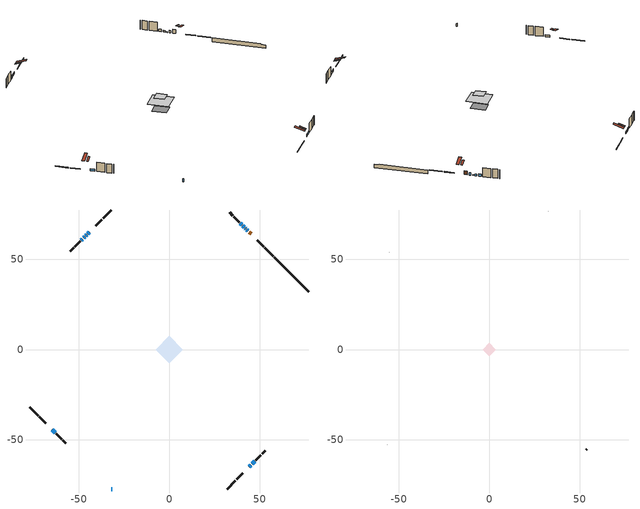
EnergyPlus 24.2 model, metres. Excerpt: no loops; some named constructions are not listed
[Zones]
conditioned space
 floor adiabatic (AdiabaticFloorConstruction): -7.51,0 0,7.51 7.51,0 0,-7.51 z3.05
 floor foundation (Slab1 construction): -4.74,0.43 -0.43,4.74 4.74,-0.43 0.43,-4.74 z-1.52
 wall outside (RimJoist1 construction): 31.99,-77.24 36.6,-72.63 / -77.24,-31.99 -72.63,-36.6 / -31.99,77.24 -36.6,72.63 / 57.62,51.62 53.01,56.22 z0.61:0.91
 wall outside (RimJoist2 construction): 37.26,-71.98 40.81,-68.42 / -71.98,-37.26 -68.42,-40.81 / -37.26,71.98 -40.81,68.42 / 52.35,56.88 48.8,60.44 z0.61:0.91
 wall outside (AdiabaticWallConstruction 1): 45.27,63.97 44.18,65.05 z0.61:2.64
 wall outside (AdiabaticWallConstruction): -31.99,-77.24 -31.48,-77.24 z0.61:2.14; -44.34,64.89 -45.03,64.2 / -45.68,63.55 -46.22,63.01 / 43.53,65.71 42.99,66.25 / 40.1,69.13 39.31,69.92 / -46.88,62.35 -47.42,61.81 / -48.08,61.16 -48.76,60.47 / 45.86,-63.37 47.23,-62 z0.61:1.83; 42.33,66.9 42.13,67.1 z0.61:0.98; 41.48,67.75 40.76,68.47 z0.61:1.47; 44.34,-64.89 45.21,-64.03 z0.61:1.98; -64.89,-44.34 -63.16,-46.07 z0.61:1.58
 wall outside (Wall1 construction): 47.89,-61.35 50.74,-58.5 / -62.51,-46.73 -59.66,-49.58 / -49.42,59.82 -52.27,56.97 / 38.66,70.58 35.8,73.43 z0.61:5.49
 wall outside (Wall2 construction): 51.4,-57.84 53.18,-56.05 / -59,-50.23 -57.21,-52.02 / -52.92,56.31 -54.71,54.52 / 35.15,74.09 33.36,75.87 z0.61:5.49
 wall foundation (FoundationWall1 construction): 58.27,50.96,-1.52 58.27,50.96,0.61 75.34,33.89,0.61 75.34,33.89,0.24 77.24,31.99,0.24 77.24,31.99,-1.52
 window (WindowConstruction 9): -31.99,-77.24 -31.48,-77.24 z0.61:2.13
 window (WindowConstruction 6): -44.34,64.89 -45.03,64.21 z0.61:1.83
 window (WindowConstruction 7): -45.69,63.55 -46.22,63.01 z0.61:1.83
 window (WindowConstruction 8): 43.53,65.71 42.99,66.25 z0.61:1.83
 window (WindowConstruction 10): 42.33,66.9 42.14,67.1 z0.61:0.98
 window (WindowConstruction 11): 41.48,67.75 40.76,68.47 z0.61:1.47
 window (WindowConstruction): 40.1,69.13 39.31,69.92 z0.61:1.83
 window (WindowConstruction 1): -46.88,62.35 -47.42,61.81 z0.61:1.83
 window (WindowConstruction 2): 44.34,-64.89 45.21,-64.03 z0.61:1.98
 window (WindowConstruction 3): -64.89,-44.34 -63.16,-46.07 z0.61:1.58
 window (WindowConstruction 4): -48.08,61.16 -48.76,60.47 z0.61:1.83
 window (WindowConstruction 5): 45.86,-63.37 47.23,-62 z0.61:1.83
 door (Door): 45.26,63.97 44.18,65.05 z0.61:2.64
 ceiling adiabatic (AdiabaticFloorConstruction): 0,-7.51 7.51,0 0,7.51 -7.51,0 z3.05
 roof outside (Roof2 construction): 43.69,-65.55,5.49 41.4,-63.26,6.56 40.8,-63.86,6.56 43.09,-66.15,5.49; -65.55,-43.69,5.49 -63.26,-41.4,6.56 -63.86,-40.8,6.56 -66.15,-43.09,5.49; -43.69,65.55,5.49 -41.4,63.26,6.56 -40.8,63.86,6.56 -43.09,66.15,5.49; 45.92,63.31,5.49 43.64,61.03,6.56 44.24,60.42,6.56 46.52,62.71,5.49
attic - vented
 floor to conditioned space (Floor1 construction Reversed): -3.73,0 0,3.73 3.73,0 0,-3.73 z5.49
 wall outside (Wall3 construction): 53.84,-55.39 53.89,-55.34 / -56.56,-52.68 -56.5,-52.73 / -55.37,53.86 -55.42,53.81 / 32.7,76.53 32.65,76.58 z0.61:5.49
 roof outside (Roof1 construction): 42.43,-66.8,5.49 38.79,-63.17,7.2 37.83,-64.13,7.2 41.47,-67.76,5.49; -66.8,-42.43,5.49 -63.17,-38.79,7.2 -64.13,-37.83,7.2 -67.76,-41.47,5.49; -42.43,66.8,5.49 -38.79,63.17,7.2 -37.83,64.13,7.2 -41.47,67.76,5.49; 47.18,62.05,5.49 43.55,58.42,7.2 44.5,57.46,7.2 48.14,61.09,5.49
[Material] Roughness=Rough; Thermal Absorptance=0.9
Name | Thickness {m} | Conductivity {W/m-K} | Density {kg/m3} | Specific Heat {J/kg-K} | Solar Absorptance | Visible Absorptance
ceiling stud and cavity | 0.1397 | 0.0945616 | 65.682 | 1177.47 | 0.7 | 0.7
gypsum board | 0.0127 | 0.160291 | 801 | 837.4 | 0.6 | 0.6
[Construction]
Floor1 construction: ceiling stud and cavity, gypsum board
[EnergyManagementSystem:ProgramCallingManager]
fridge_schedule_program_calling_manager: BeginZoneTimestepAfterInitHeatBalance; fridge_schedule_program
furnace_supply_fan_disaggregate_program_calling_manager: EndOfSystemTimestepBeforeHVACReporting; furnace_supply_fan_disaggregate_program
infil_program_calling_manager: BeginZoneTimestepAfterInitHeatBalance; infil_program
natural_vent_program_calling_manager: BeginZoneTimestepAfterInitHeatBalance; natural_vent_program
total_airflows_program_calling_manager: EndOfZoneTimestepAfterZoneReporting; total_airflows_program
total_loads_program_calling_manager: EndOfZoneTimestepAfterZoneReporting; total_loads_program
unmet_hours_program_calling_manager: EndOfZoneTimestepBeforeZoneReporting; unmet_hours_program
water_heater_EC_adj_ProgramManager: EndOfSystemTimestepBeforeHVACReporting; water_heater_EC_adj
[EnergyManagementSystem:OutputVariable] Type of Data in Variable=Summed
Name | EMS Variable | Update Frequency | EMS Program or Subroutine | Units
furnace supply fan disaggregate htg primary | furnace_supply_fan_primary_htg | SystemTimestep | furnace_supply_fan_disaggregate_program | J
loads_htg_tot_peakload_outvar; loads_htg_tot_annual_outvar; Energy Management System Output Variable 1; Energy Management System Output Variable 45 | loads_htg_tot | ZoneTimestep | total_loads_program | J
loads_clg_tot_peakload_outvar; loads_clg_tot_annual_outvar; Energy Management System Output Variable 2; Energy Management System Output Variable 46 | loads_clg_tot | ZoneTimestep | total_loads_program | J
htg_unmet_hours_annual_outvar; Energy Management System Output Variable 3 | htg_unmet_hours | ZoneTimestep | unmet_hours_program | hr
clg_unmet_hours_annual_outvar; Energy Management System Output Variable 4 | clg_unmet_hours | ZoneTimestep | unmet_hours_program | hr
loads_htg_roofs_annual_outvar; Energy Management System Output Variable 5 | loads_htg_roofs | ZoneTimestep | component_loads_program | J
loads_htg_ceilings_annual_outvar; Energy Management System Output Variable 6 | loads_htg_ceilings | ZoneTimestep | component_loads_program | J
loads_htg_walls_annual_outvar; Energy Management System Output Variable 7 | loads_htg_walls | ZoneTimestep | component_loads_program | J
loads_htg_rim_joists_annual_outvar; Energy Management System Output Variable 8 | loads_htg_rim_joists | ZoneTimestep | component_loads_program | J
loads_htg_foundation_walls_annual_outvar; Energy Management System Output Variable 9 | loads_htg_foundation_walls | ZoneTimestep | component_loads_program | J
loads_htg_doors_annual_outvar; Energy Management System Output Variable 10 | loads_htg_doors | ZoneTimestep | component_loads_program | J
loads_htg_windows_conduction_annual_outvar; Energy Management System Output Variable 11 | loads_htg_windows_conduction | ZoneTimestep | component_loads_program | J
loads_htg_windows_solar_annual_outvar; Energy Management System Output Variable 12 | loads_htg_windows_solar | ZoneTimestep | component_loads_program | J
loads_htg_skylights_conduction_annual_outvar; Energy Management System Output Variable 13 | loads_htg_skylights_conduction | ZoneTimestep | component_loads_program | J
loads_htg_skylights_solar_annual_outvar; Energy Management System Output Variable 14 | loads_htg_skylights_solar | ZoneTimestep | component_loads_program | J
loads_htg_floors_annual_outvar; Energy Management System Output Variable 15 | loads_htg_floors | ZoneTimestep | component_loads_program | J
loads_htg_slabs_annual_outvar; Energy Management System Output Variable 16 | loads_htg_slabs | ZoneTimestep | component_loads_program | J
loads_htg_internal_mass_annual_outvar; Energy Management System Output Variable 17 | loads_htg_internal_mass | ZoneTimestep | component_loads_program | J
loads_htg_infil_annual_outvar; Energy Management System Output Variable 18 | loads_htg_infil | ZoneTimestep | component_loads_program | J
loads_htg_natvent_annual_outvar; Energy Management System Output Variable 19 | loads_htg_natvent | ZoneTimestep | component_loads_program | J
loads_htg_mechvent_annual_outvar; Energy Management System Output Variable 20 | loads_htg_mechvent | ZoneTimestep | component_loads_program | J
loads_htg_whf_annual_outvar; Energy Management System Output Variable 21 | loads_htg_whf | ZoneTimestep | component_loads_program | J
loads_htg_ducts_annual_outvar; Energy Management System Output Variable 22 | loads_htg_ducts | ZoneTimestep | component_loads_program | J
loads_htg_intgains_annual_outvar; Energy Management System Output Variable 23 | loads_htg_intgains | ZoneTimestep | component_loads_program | J
loads_htg_lighting_annual_outvar; Energy Management System Output Variable 24 | loads_htg_lighting | ZoneTimestep | component_loads_program | J
loads_clg_roofs_annual_outvar; Energy Management System Output Variable 25 | loads_clg_roofs | ZoneTimestep | component_loads_program | J
loads_clg_ceilings_annual_outvar; Energy Management System Output Variable 26 | loads_clg_ceilings | ZoneTimestep | component_loads_program | J
loads_clg_walls_annual_outvar; Energy Management System Output Variable 27 | loads_clg_walls | ZoneTimestep | component_loads_program | J
loads_clg_rim_joists_annual_outvar; Energy Management System Output Variable 28 | loads_clg_rim_joists | ZoneTimestep | component_loads_program | J
loads_clg_foundation_walls_annual_outvar; Energy Management System Output Variable 29 | loads_clg_foundation_walls | ZoneTimestep | component_loads_program | J
loads_clg_doors_annual_outvar; Energy Management System Output Variable 30 | loads_clg_doors | ZoneTimestep | component_loads_program | J
loads_clg_windows_conduction_annual_outvar; Energy Management System Output Variable 31 | loads_clg_windows_conduction | ZoneTimestep | component_loads_program | J
loads_clg_windows_solar_annual_outvar; Energy Management System Output Variable 32 | loads_clg_windows_solar | ZoneTimestep | component_loads_program | J
loads_clg_skylights_conduction_annual_outvar; Energy Management System Output Variable 33 | loads_clg_skylights_conduction | ZoneTimestep | component_loads_program | J
loads_clg_skylights_solar_annual_outvar; Energy Management System Output Variable 34 | loads_clg_skylights_solar | ZoneTimestep | component_loads_program | J
loads_clg_floors_annual_outvar; Energy Management System Output Variable 35 | loads_clg_floors | ZoneTimestep | component_loads_program | J
loads_clg_slabs_annual_outvar; Energy Management System Output Variable 36 | loads_clg_slabs | ZoneTimestep | component_loads_program | J
loads_clg_internal_mass_annual_outvar; Energy Management System Output Variable 37 | loads_clg_internal_mass | ZoneTimestep | component_loads_program | J
loads_clg_infil_annual_outvar; Energy Management System Output Variable 38 | loads_clg_infil | ZoneTimestep | component_loads_program | J
loads_clg_natvent_annual_outvar; Energy Management System Output Variable 39 | loads_clg_natvent | ZoneTimestep | component_loads_program | J
loads_clg_mechvent_annual_outvar; Energy Management System Output Variable 40 | loads_clg_mechvent | ZoneTimestep | component_loads_program | J
loads_clg_whf_annual_outvar; Energy Management System Output Variable 41 | loads_clg_whf | ZoneTimestep | component_loads_program | J
loads_clg_ducts_annual_outvar; Energy Management System Output Variable 42 | loads_clg_ducts | ZoneTimestep | component_loads_program | J
loads_clg_intgains_annual_outvar; Energy Management System Output Variable 43 | loads_clg_intgains | ZoneTimestep | component_loads_program | J
loads_clg_lighting_annual_outvar; Energy Management System Output Variable 44 | loads_clg_lighting | ZoneTimestep | component_loads_program | J
[Schedule:Day:Interval]
interior lighting schedule day: No, 01:00, 0.108182, 04:00, 0.0901515, 05:00, 0.0991667, 06:00, 0.162273, 07:00, 0.270455, 08:00, 0.342576, 10:00, 0.369621, 11:00, 0.351591, 12:00, 0.333561, 13:00, 0.324545, 14:00, 0.31553, 15:00, 0.333561, 16:00, 0.369621, 17:00, 0.450758, 18:00, 0.585985, 19:00, 0.775303, 20:00, 0.955606, 21:00, 0.991667, 22:00, 0.712197, 23:00, 0.360606, 24:00, 0.162273
interior lighting schedule day 1: No, 01:00, 0.100909, 04:00, 0.0840909, 05:00, 0.0925, 06:00, 0.151364, 07:00, 0.252273, 08:00, 0.319545, 10:00, 0.344773, 11:00, 0.327955, 12:00, 0.311136, 13:00, 0.302727, 14:00, 0.294318, 15:00, 0.311136, 16:00, 0.344773, 17:00, 0.420455, 18:00, 0.546591, 19:00, 0.723182, 20:00, 0.891364, 21:00, 0.925, 22:00, 0.664318, 23:00, 0.336364, 24:00, 0.151364
interior lighting schedule day 2: No, 01:00, 0.0927273, 04:00, 0.0772727, 05:00, 0.085, 06:00, 0.139091, 07:00, 0.231818, 08:00, 0.293636, 10:00, 0.316818, 11:00, 0.301364, 12:00, 0.285909, 13:00, 0.278182, 14:00, 0.270455, 15:00, 0.285909, 16:00, 0.316818, 17:00, 0.386364, 18:00, 0.502273, 19:00, 0.664545, 20:00, 0.819091, 21:00, 0.85, 22:00, 0.610455, 23:00, 0.309091, 24:00, 0.139091
interior lighting schedule day 3: No, 01:00, 0.0845455, 04:00, 0.0704545, 05:00, 0.0775, 06:00, 0.126818, 07:00, 0.211364, 08:00, 0.267727, 10:00, 0.288864, 11:00, 0.274773, 12:00, 0.260682, 13:00, 0.253636, 14:00, 0.246591, 15:00, 0.260682, 16:00, 0.288864, 17:00, 0.352273, 18:00, 0.457955, 19:00, 0.605909, 20:00, 0.746818, 21:00, 0.775, 22:00, 0.556591, 23:00, 0.281818, 24:00, 0.126818
interior lighting schedule day 4: No, 01:00, 0.0763636, 04:00, 0.0636364, 05:00, 0.07, 06:00, 0.114545, 07:00, 0.190909, 08:00, 0.241818, 10:00, 0.260909, 11:00, 0.248182, 12:00, 0.235455, 13:00, 0.229091, 14:00, 0.222727, 15:00, 0.235455, 16:00, 0.260909, 17:00, 0.318182, 18:00, 0.413636, 19:00, 0.547273, 20:00, 0.674545, 21:00, 0.7, 22:00, 0.502727, 23:00, 0.254545, 24:00, 0.114545
interior lighting schedule day 5: No, 01:00, 0.0727273, 04:00, 0.0606061, 05:00, 0.0666667, 06:00, 0.109091, 07:00, 0.181818, 08:00, 0.230303, 10:00, 0.248485, 11:00, 0.236364, 12:00, 0.224242, 13:00, 0.218182, 14:00, 0.212121, 15:00, 0.224242, 16:00, 0.248485, 17:00, 0.30303, 18:00, 0.393939, 19:00, 0.521212, 20:00, 0.642424, 21:00, 0.666667, 22:00, 0.478788, 23:00, 0.242424, 24:00, 0.109091
interior lighting schedule day 6: No, 01:00, 0.0745455, 04:00, 0.0621212, 05:00, 0.0683333, 06:00, 0.111818, 07:00, 0.186364, 08:00, 0.236061, 10:00, 0.254697, 11:00, 0.242273, 12:00, 0.229848, 13:00, 0.223636, 14:00, 0.217424, 15:00, 0.229848, 16:00, 0.254697, 17:00, 0.310606, 18:00, 0.403788, 19:00, 0.534242, 20:00, 0.658485, 21:00, 0.683333, 22:00, 0.490758, 23:00, 0.248485, 24:00, 0.111818
interior lighting schedule day 7: No, 01:00, 0.08, 04:00, 0.0666667, 05:00, 0.0733333, 06:00, 0.12, 07:00, 0.2, 08:00, 0.253333, 10:00, 0.273333, 11:00, 0.26, 12:00, 0.246667, 13:00, 0.24, 14:00, 0.233333, 15:00, 0.246667, 16:00, 0.273333, 17:00, 0.333333, 18:00, 0.433333, 19:00, 0.573333, 20:00, 0.706667, 21:00, 0.733333, 22:00, 0.526667, 23:00, 0.266667, 24:00, 0.12
interior lighting schedule day 8: No, 01:00, 0.0890909, 04:00, 0.0742424, 05:00, 0.0816667, 06:00, 0.133636, 07:00, 0.222727, 08:00, 0.282121, 10:00, 0.304394, 11:00, 0.289545, 12:00, 0.274697, 13:00, 0.267273, 14:00, 0.259848, 15:00, 0.274697, 16:00, 0.304394, 17:00, 0.371212, 18:00, 0.482576, 19:00, 0.638485, 20:00, 0.78697, 21:00, 0.816667, 22:00, 0.586515, 23:00, 0.29697, 24:00, 0.133636
interior lighting schedule day 9: No, 01:00, 0.0972727, 04:00, 0.0810606, 05:00, 0.0891667, 06:00, 0.145909, 07:00, 0.243182, 08:00, 0.30803, 10:00, 0.332348, 11:00, 0.316136, 12:00, 0.299924, 13:00, 0.291818, 14:00, 0.283712, 15:00, 0.299924, 16:00, 0.332348, 17:00, 0.405303, 18:00, 0.526894, 19:00, 0.697121, 20:00, 0.859242, 21:00, 0.891667, 22:00, 0.640379, 23:00, 0.324242, 24:00, 0.145909
interior lighting schedule day 10: No, 01:00, 0.105455, 04:00, 0.0878788, 05:00, 0.0966667, 06:00, 0.158182, 07:00, 0.263636, 08:00, 0.333939, 10:00, 0.360303, 11:00, 0.342727, 12:00, 0.325152, 13:00, 0.316364, 14:00, 0.307576, 15:00, 0.325152, 16:00, 0.360303, 17:00, 0.439394, 18:00, 0.571212, 19:00, 0.755758, 20:00, 0.931515, 21:00, 0.966667, 22:00, 0.694242, 23:00, 0.351515, 24:00, 0.158182
interior lighting schedule day 11: No, 01:00, 0.109091, 04:00, 0.0909091, 05:00, 0.1, 06:00, 0.163636, 07:00, 0.272727, 08:00, 0.345455, 10:00, 0.372727, 11:00, 0.354545, 12:00, 0.336364, 13:00, 0.327273, 14:00, 0.318182, 15:00, 0.336364, 16:00, 0.372727, 17:00, 0.454545, 18:00, 0.590909, 19:00, 0.781818, 20:00, 0.963636, 21:00, 1, 22:00, 0.718182, 23:00, 0.363636, 24:00, 0.163636
interior lighting schedule default day; occupants schedule default day; clothes dryer schedule default day; cooking range schedule default day; mech vent bath fan 0 schedule default day; mech vent range fan 0 schedule default day; misc plug loads schedule default day; general water use schedule default day; clothes dryer exhaust 0 schedule default day; cooling season schedule day; cooling season schedule day 2; cooling season schedule default day; exterior lighting schedule default day; natural vent schedule default day: No, 24:00, 0
occupants schedule day: No, 05:00, 0.426829, 06:00, 0.719512, 07:00, 1, 08:00, 0.670732, 09:00, 0.329268, 14:00, 0.170732, 15:00, 0.231707, 16:00, 0.329268, 17:00, 0.5, 18:00, 0.670732, 19:00, 0.829268, 21:00, 1, 22:00, 0.853659, 23:00, 0.646341, 24:00, 0.426829
clothes dryer schedule day; clothes dryer exhaust 0 schedule day: No, 01:00, 0.123457, 02:00, 0.0740741, 03:00, 0.0493827, 04:00, 0.0246914, 05:00, 0.0493827, 06:00, 0.0740741, 07:00, 0.197531, 08:00, 0.395062, 09:00, 0.592593, 10:00, 0.839506, 11:00, 0.962963, 12:00, 1, 13:00, 0.91358, 14:00, 0.82716, 15:00, 0.716049, 16:00, 0.753086, 17:00, 0.679012, 18:00, 0.666667, 20:00, 0.62963, 21:00, 0.641975, 22:00, 0.666667, 23:00, 0.54321, 24:00, 0.296296
cooking range schedule day: No, 05:00, 0.0597015, 06:00, 0.11194, 07:00, 0.171642, 08:00, 0.291045, 11:00, 0.343284, 12:00, 0.402985, 13:00, 0.462687, 14:00, 0.343284, 15:00, 0.291045, 16:00, 0.402985, 17:00, 0.567164, 18:00, 1, 19:00, 0.850746, 20:00, 0.432836, 21:00, 0.291045, 22:00, 0.231343, 23:00, 0.171642, 24:00, 0.11194
mech vent bath fan 0 schedule day: No, 07:00, 0, 08:00, 1, 09:00, 0.2, 24:00, 0
mech vent range fan 0 schedule day: No, 18:00, 0, 19:00, 1, 20:00, 0.2, 24:00, 0
misc plug loads schedule day: No, 06:00, 0.705882, 07:00, 0.745098, 08:00, 0.803922, 15:00, 0.823529, 16:00, 0.862745, 17:00, 0.921569, 18:00, 0.980392, 19:00, 1, 20:00, 0.980392, 21:00, 0.941176, 22:00, 0.862745, 23:00, 0.784314, 24:00, 0.72549
general water use schedule day: No, 01:00, 0.315068, 03:00, 0.287671, 04:00, 0.342466, 05:00, 0.369863, 06:00, 0.520548, 07:00, 0.60274, 08:00, 0.534247, 10:00, 0.506849, 11:00, 0.465753, 14:00, 0.479452, 15:00, 0.534247, 16:00, 0.589041, 17:00, 0.69863, 18:00, 0.876712, 19:00, 0.890411, 20:00, 0.986301, 21:00, 1, 22:00, 0.863014, 23:00, 0.616438, 24:00, 0.465753
cooling season schedule day 1: No, 24:00, 1
exterior lighting schedule day: No, 01:00, 0.566667, 03:00, 0.524167, 05:00, 0.495833, 06:00, 0.5525, 07:00, 0.623333, 08:00, 0.580833, 09:00, 0.439167, 10:00, 0.354167, 12:00, 0.34, 13:00, 0.354167, 14:00, 0.396667, 15:00, 0.425, 16:00, 0.495833, 17:00, 0.623333, 18:00, 0.793333, 19:00, 0.906667, 20:00, 0.963333, 21:00, 0.991667, 22:00, 0.920833, 23:00, 0.793333, 24:00, 0.665833
exterior lighting schedule day 1: No, 01:00, 0.528571, 03:00, 0.488929, 05:00, 0.4625, 06:00, 0.515357, 07:00, 0.581429, 08:00, 0.541786, 09:00, 0.409643, 10:00, 0.330357, 12:00, 0.317143, 13:00, 0.330357, 14:00, 0.37, 15:00, 0.396429, 16:00, 0.4625, 17:00, 0.581429, 18:00, 0.74, 19:00, 0.845714, 20:00, 0.898571, 21:00, 0.925, 22:00, 0.858929, 23:00, 0.74, 24:00, 0.621071
exterior lighting schedule day 10: No, 01:00, 0.552381, 03:00, 0.510952, 05:00, 0.483333, 06:00, 0.538571, 07:00, 0.607619, 08:00, 0.56619, 09:00, 0.428095, 10:00, 0.345238, 12:00, 0.331429, 13:00, 0.345238, 14:00, 0.386667, 15:00, 0.414286, 16:00, 0.483333, 17:00, 0.607619, 18:00, 0.773333, 19:00, 0.88381, 20:00, 0.939048, 21:00, 0.966667, 22:00, 0.897619, 23:00, 0.773333, 24:00, 0.649048
exterior lighting schedule day 11: No, 01:00, 0.571429, 03:00, 0.528571, 05:00, 0.5, 06:00, 0.557143, 07:00, 0.628571, 08:00, 0.585714, 09:00, 0.442857, 10:00, 0.357143, 12:00, 0.342857, 13:00, 0.357143, 14:00, 0.4, 15:00, 0.428571, 16:00, 0.5, 17:00, 0.628571, 18:00, 0.8, 19:00, 0.914286, 20:00, 0.971429, 21:00, 1, 22:00, 0.928571, 23:00, 0.8, 24:00, 0.671429
exterior lighting schedule day 2: No, 01:00, 0.485714, 03:00, 0.449286, 05:00, 0.425, 06:00, 0.473571, 07:00, 0.534286, 08:00, 0.497857, 09:00, 0.376429, 10:00, 0.303571, 12:00, 0.291429, 13:00, 0.303571, 14:00, 0.34, 15:00, 0.364286, 16:00, 0.425, 17:00, 0.534286, 18:00, 0.68, 19:00, 0.777143, 20:00, 0.825714, 21:00, 0.85, 22:00, 0.789286, 23:00, 0.68, 24:00, 0.570714
exterior lighting schedule day 3: No, 01:00, 0.442857, 03:00, 0.409643, 05:00, 0.3875, 06:00, 0.431786, 07:00, 0.487143, 08:00, 0.453929, 09:00, 0.343214, 10:00, 0.276786, 12:00, 0.265714, 13:00, 0.276786, 14:00, 0.31, 15:00, 0.332143, 16:00, 0.3875, 17:00, 0.487143, 18:00, 0.62, 19:00, 0.708571, 20:00, 0.752857, 21:00, 0.775, 22:00, 0.719643, 23:00, 0.62, 24:00, 0.520357
exterior lighting schedule day 4: No, 01:00, 0.4, 03:00, 0.37, 05:00, 0.35, 06:00, 0.39, 07:00, 0.44, 08:00, 0.41, 09:00, 0.31, 10:00, 0.25, 12:00, 0.24, 13:00, 0.25, 14:00, 0.28, 15:00, 0.3, 16:00, 0.35, 17:00, 0.44, 18:00, 0.56, 19:00, 0.64, 20:00, 0.68, 21:00, 0.7, 22:00, 0.65, 23:00, 0.56, 24:00, 0.47
exterior lighting schedule day 5: No, 01:00, 0.380952, 03:00, 0.352381, 05:00, 0.333333, 06:00, 0.371429, 07:00, 0.419048, 08:00, 0.390476, 09:00, 0.295238, 10:00, 0.238095, 12:00, 0.228571, 13:00, 0.238095, 14:00, 0.266667, 15:00, 0.285714, 16:00, 0.333333, 17:00, 0.419048, 18:00, 0.533333, 19:00, 0.609524, 20:00, 0.647619, 21:00, 0.666667, 22:00, 0.619048, 23:00, 0.533333, 24:00, 0.447619
exterior lighting schedule day 6: No, 01:00, 0.390476, 03:00, 0.36119, 05:00, 0.341667, 06:00, 0.380714, 07:00, 0.429524, 08:00, 0.400238, 09:00, 0.302619, 10:00, 0.244048, 12:00, 0.234286, 13:00, 0.244048, 14:00, 0.273333, 15:00, 0.292857, 16:00, 0.341667, 17:00, 0.429524, 18:00, 0.546667, 19:00, 0.624762, 20:00, 0.66381, 21:00, 0.683333, 22:00, 0.634524, 23:00, 0.546667, 24:00, 0.45881
exterior lighting schedule day 7: No, 01:00, 0.419048, 03:00, 0.387619, 05:00, 0.366667, 06:00, 0.408571, 07:00, 0.460952, 08:00, 0.429524, 09:00, 0.324762, 10:00, 0.261905, 12:00, 0.251429, 13:00, 0.261905, 14:00, 0.293333, 15:00, 0.314286, 16:00, 0.366667, 17:00, 0.460952, 18:00, 0.586667, 19:00, 0.670476, 20:00, 0.712381, 21:00, 0.733333, 22:00, 0.680952, 23:00, 0.586667, 24:00, 0.492381
exterior lighting schedule day 8: No, 01:00, 0.466667, 03:00, 0.431667, 05:00, 0.408333, 06:00, 0.455, 07:00, 0.513333, 08:00, 0.478333, 09:00, 0.361667, 10:00, 0.291667, 12:00, 0.28, 13:00, 0.291667, 14:00, 0.326667, 15:00, 0.35, 16:00, 0.408333, 17:00, 0.513333, 18:00, 0.653333, 19:00, 0.746667, 20:00, 0.793333, 21:00, 0.816667, 22:00, 0.758333, 23:00, 0.653333, 24:00, 0.548333
exterior lighting schedule day 9: No, 01:00, 0.509524, 03:00, 0.47131, 05:00, 0.445833, 06:00, 0.496786, 07:00, 0.560476, 08:00, 0.522262, 09:00, 0.394881, 10:00, 0.318452, 12:00, 0.305714, 13:00, 0.318452, 14:00, 0.356667, 15:00, 0.382143, 16:00, 0.445833, 17:00, 0.560476, 18:00, 0.713333, 19:00, 0.815238, 20:00, 0.86619, 21:00, 0.891667, 22:00, 0.827976, 23:00, 0.713333, 24:00, 0.59869
[Schedule:Week:Daily]
clothes dryer exhaust 0 schedule Week Rule - Jan1-Dec31: clothes dryer exhaust 0 schedule day, clothes dryer exhaust 0 schedule day, clothes dryer exhaust 0 schedule day, clothes dryer exhaust 0 schedule day, clothes dryer exhaust 0 schedule day, clothes dryer exhaust 0 schedule day, clothes dryer exhaust 0 schedule day, clothes dryer exhaust 0 schedule default day, clothes dryer exhaust 0 schedule default day, clothes dryer exhaust 0 schedule default day, clothes dryer exhaust 0 schedule default day, clothes dryer exhaust 0 schedule default day
cooling season schedule Week Rule - Jan1-May26: cooling season schedule day, cooling season schedule day, cooling season schedule day, cooling season schedule day, cooling season schedule day, cooling season schedule day, cooling season schedule day, cooling season schedule default day, cooling season schedule default day, cooling season schedule default day, cooling season schedule default day, cooling season schedule default day
cooling season schedule Week Rule - May27-Jun2: cooling season schedule day, cooling season schedule day, cooling season schedule day, cooling season schedule day, cooling season schedule day, cooling season schedule day 1, cooling season schedule day 1, cooling season schedule default day, cooling season schedule default day, cooling season schedule default day, cooling season schedule default day, cooling season schedule default day
cooling season schedule Week Rule - Jun3-Aug25: cooling season schedule day 1, cooling season schedule day 1, cooling season schedule day 1, cooling season schedule day 1, cooling season schedule day 1, cooling season schedule day 1, cooling season schedule day 1, cooling season schedule default day, cooling season schedule default day, cooling season schedule default day, cooling season schedule default day, cooling season schedule default day
cooling season schedule Week Rule - Aug26-Sep1: cooling season schedule day 1, cooling season schedule day 1, cooling season schedule day 1, cooling season schedule day 1, cooling season schedule day 1, cooling season schedule day 1, cooling season schedule day 2, cooling season schedule default day, cooling season schedule default day, cooling season schedule default day, cooling season schedule default day, cooling season schedule default day
cooling season schedule Week Rule - Sep2-Dec31: cooling season schedule day 2, cooling season schedule day 2, cooling season schedule day 2, cooling season schedule day 2, cooling season schedule day 2, cooling season schedule day 2, cooling season schedule day 2, cooling season schedule default day, cooling season schedule default day, cooling season schedule default day, cooling season schedule default day, cooling season schedule default day
exterior lighting schedule Week Rule - Dec2-Dec31: exterior lighting schedule day 11, exterior lighting schedule day 11, exterior lighting schedule day 11, exterior lighting schedule day 11, exterior lighting schedule day 11, exterior lighting schedule day 11, exterior lighting schedule day 11, exterior lighting schedule default day, exterior lighting schedule default day, exterior lighting schedule default day, exterior lighting schedule default day, exterior lighting schedule default day
natural vent schedule Week Rule - Jan1-Dec31: natural vent schedule default day, natural vent schedule default day, natural vent schedule default day, natural vent schedule default day, natural vent schedule default day, natural vent schedule default day, natural vent schedule default day, natural vent schedule default day, natural vent schedule default day, natural vent schedule default day, natural vent schedule default day, natural vent schedule default day
[Schedule:Year]
clothes dryer exhaust 0 schedule: clothes dryer exhaust 0 schedule Week Rule - Jan1-Dec31, 1, 1, 12, 31
cooling season schedule: cooling season schedule Week Rule - Jan1-May26, 1, 1, 5, 26, cooling season schedule Week Rule - May27-Jun2, 5, 27, 6, 2, cooling season schedule Week Rule - Jun3-Aug25, 6, 3, 8, 25, cooling season schedule Week Rule - Aug26-Sep1, 8, 26, 9, 1, cooling season schedule Week Rule - Sep2-Dec31, 9, 2, 12, 31
natural vent schedule: natural vent schedule Week Rule - Jan1-Dec31, 1, 1, 12, 31
